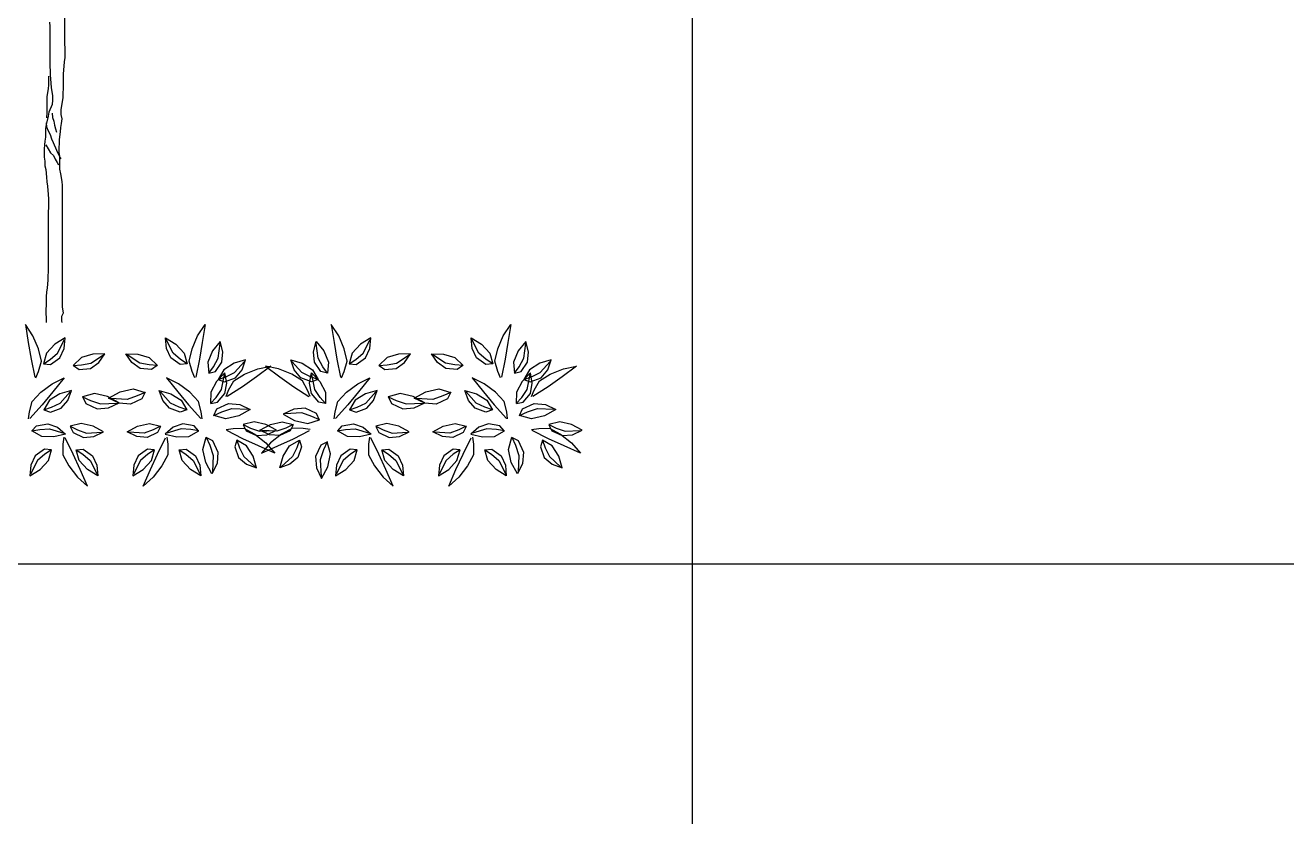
# Model space of a CAD drawing. Header units: millimetres. Extents: x 2198.5 to 2287.8, y 1208.8 to 1298.1.
# Drawn here: x 2240.762 to 2243.373, y 1294.578 to 1296.216 of the extents above; entities that cross this region are included whole.
import ezdxf

# ---------------------------------------------------------------- set-up
doc = ezdxf.new("R2010")
doc.units = ezdxf.units.MM
doc.layers.add('2', color=7, linetype='Continuous')
doc.layers.add('FACHADA', color=7, linetype='Continuous')

# ---------------------------------------------------------------- blocks, each defined once
blk = doc.blocks.new('A$C34855DBA')
at = {"layer": 'FACHADA', "color": 3}
for p, q in [((0.0972, 0.2042), (0.1023, 0.1722)), ((0.1107, 0.184), (0.0972, 0.2042)), ((0.1208, 0.1604), (0.1107, 0.184)), ((0.3969, 0.1604), (0.407, 0.184)), ((0.407, 0.184), (0.4205, 0.2042)), ((0.4205, 0.2042), (0.4154, 0.1722)), ((0.6609, 0.184), (0.6474, 0.2042)), ((0.6474, 0.2042), (0.6525, 0.1722)), ((0.671, 0.1604), (0.6609, 0.184)), ((0.9471, 0.1604), (0.9572, 0.184)), ((0.9572, 0.184), (0.9706, 0.2042)), ((0.9706, 0.2042), (0.9656, 0.1722)), ((0.1023, 0.1722), (0.1073, 0.1419)), ((0.1259, 0.1385), (0.1208, 0.1604)), ((0.1499, 0.1692), (0.1351, 0.153)), ((0.1683, 0.1804), (0.1499, 0.1692)), ((0.1548, 0.153), (0.1672, 0.1772)), ((0.1588, 0.1444), (0.1668, 0.1612)), ((0.1668, 0.1612), (0.1683, 0.1804)), ((0.3494, 0.1804), (0.3678, 0.1692)), ((0.3509, 0.1612), (0.3494, 0.1804)), ((0.3629, 0.153), (0.3505, 0.1772)), ((0.3589, 0.1444), (0.3509, 0.1612)), ((0.3678, 0.1692), (0.3826, 0.153)), ((0.3918, 0.1385), (0.3969, 0.1604)), ((0.4154, 0.1722), (0.4104, 0.1419)), ((0.4474, 0.1739), (0.4339, 0.1571)), ((0.444, 0.1436), (0.4474, 0.1705)), ((0.4525, 0.1554), (0.4474, 0.1739)), ((0.6154, 0.1554), (0.6205, 0.1739)), ((0.6205, 0.1739), (0.6339, 0.1571)), ((0.6238, 0.1436), (0.6205, 0.1705)), ((0.6525, 0.1722), (0.6575, 0.1419)), ((0.676, 0.1385), (0.671, 0.1604)), ((0.7001, 0.1692), (0.6853, 0.153)), ((0.7185, 0.1804), (0.7001, 0.1692)), ((0.705, 0.153), (0.7174, 0.1772)), ((0.709, 0.1444), (0.7169, 0.1612)), ((0.7169, 0.1612), (0.7185, 0.1804)), ((0.9011, 0.1612), (0.8995, 0.1804)), ((0.8995, 0.1804), (0.9179, 0.1692)), ((0.9131, 0.153), (0.9007, 0.1772)), ((0.909, 0.1444), (0.9011, 0.1612)), ((0.9179, 0.1692), (0.9328, 0.153)), ((0.942, 0.1385), (0.9471, 0.1604)), ((0.9656, 0.1722), (0.9605, 0.1419)), ((0.9976, 0.1739), (0.9841, 0.1571)), ((0.9942, 0.1436), (0.9976, 0.1705)), ((1.0026, 0.1554), (0.9976, 0.1739)), ((0.1073, 0.1419), (0.1141, 0.1099)), ((0.1208, 0.12), (0.1259, 0.1385)), ((0.1351, 0.153), (0.1295, 0.1335)), ((0.1295, 0.1335), (0.1417, 0.1417)), ((0.1417, 0.1417), (0.1548, 0.153)), ((0.142, 0.1326), (0.1588, 0.1444)), ((0.1977, 0.1448), (0.1831, 0.1306)), ((0.2186, 0.1513), (0.1977, 0.1448)), ((0.2148, 0.1349), (0.2376, 0.1496)), ((0.2402, 0.1518), (0.2186, 0.1513)), ((0.2292, 0.136), (0.2402, 0.1518)), ((0.2775, 0.1518), (0.2991, 0.1513)), ((0.2885, 0.136), (0.2775, 0.1518)), ((0.3029, 0.1349), (0.2801, 0.1496)), ((0.2991, 0.1513), (0.32, 0.1448)), ((0.32, 0.1448), (0.3346, 0.1306)), ((0.3757, 0.1326), (0.3589, 0.1444)), ((0.376, 0.1417), (0.3629, 0.153)), ((0.3882, 0.1335), (0.376, 0.1417)), ((0.3826, 0.153), (0.3882, 0.1335)), ((0.3969, 0.12), (0.3918, 0.1385)), ((0.4104, 0.1419), (0.4036, 0.1099)), ((0.4339, 0.1571), (0.4255, 0.1369)), ((0.4255, 0.1369), (0.4269, 0.1166)), ((0.4356, 0.1284), (0.444, 0.1436)), ((0.439, 0.12), (0.4508, 0.1369)), ((0.4508, 0.1369), (0.4525, 0.1554)), ((0.4934, 0.1407), (0.4727, 0.1347)), ((0.4733, 0.1178), (0.4915, 0.138)), ((0.4869, 0.1227), (0.4934, 0.1407)), ((0.5809, 0.1227), (0.5745, 0.1407)), ((0.5745, 0.1407), (0.5951, 0.1347)), ((0.5946, 0.1178), (0.5764, 0.138)), ((0.6171, 0.1369), (0.6154, 0.1554)), ((0.6289, 0.12), (0.6171, 0.1369)), ((0.6323, 0.1284), (0.6238, 0.1436)), ((0.6339, 0.1571), (0.6424, 0.1369)), ((0.6424, 0.1369), (0.6409, 0.1166)), ((0.6575, 0.1419), (0.6642, 0.1099)), ((0.671, 0.12), (0.676, 0.1385)), ((0.6853, 0.153), (0.6797, 0.1335)), ((0.6797, 0.1335), (0.6919, 0.1417)), ((0.6919, 0.1417), (0.705, 0.153)), ((0.6922, 0.1326), (0.709, 0.1444)), ((0.7479, 0.1448), (0.7333, 0.1306)), ((0.7688, 0.1513), (0.7479, 0.1448)), ((0.765, 0.1349), (0.7878, 0.1496)), ((0.7903, 0.1518), (0.7688, 0.1513)), ((0.7794, 0.136), (0.7903, 0.1518)), ((0.8386, 0.136), (0.8277, 0.1518)), ((0.8277, 0.1518), (0.8493, 0.1513)), ((0.8531, 0.1349), (0.8303, 0.1496)), ((0.8493, 0.1513), (0.8701, 0.1448)), ((0.8701, 0.1448), (0.8848, 0.1306)), ((0.9259, 0.1326), (0.909, 0.1444)), ((0.9262, 0.1417), (0.9131, 0.153)), ((0.9384, 0.1335), (0.9262, 0.1417)), ((0.9328, 0.153), (0.9384, 0.1335)), ((0.9471, 0.12), (0.942, 0.1385)), ((0.9605, 0.1419), (0.9538, 0.1099)), ((0.9841, 0.1571), (0.9757, 0.1369)), ((0.9757, 0.1369), (0.9771, 0.1166)), ((0.9858, 0.1284), (0.9942, 0.1436)), ((0.9892, 0.12), (1.0009, 0.1369)), ((1.0009, 0.1369), (1.0026, 0.1554)), ((1.0436, 0.1407), (1.0229, 0.1347)), ((1.0235, 0.1178), (1.0417, 0.138)), ((1.0371, 0.1227), (1.0436, 0.1407)), ((0.1157, 0.1082), (0.1208, 0.12)), ((0.1298, 0.1335), (0.142, 0.1326)), ((0.1831, 0.1306), (0.1978, 0.1316)), ((0.1833, 0.1305), (0.1935, 0.1236)), ((0.1935, 0.1236), (0.214, 0.1254)), ((0.1978, 0.1316), (0.2148, 0.1349)), ((0.214, 0.1254), (0.2292, 0.136)), ((0.3037, 0.1254), (0.2885, 0.136)), ((0.3199, 0.1316), (0.3029, 0.1349)), ((0.3242, 0.1236), (0.3037, 0.1254)), ((0.3346, 0.1306), (0.3199, 0.1316)), ((0.3344, 0.1305), (0.3242, 0.1236)), ((0.3879, 0.1335), (0.3757, 0.1326)), ((0.4019, 0.1082), (0.3969, 0.12)), ((0.4269, 0.1166), (0.4356, 0.1284)), ((0.4272, 0.1166), (0.439, 0.12)), ((0.4558, 0.1175), (0.441, 0.1019)), ((0.4542, 0.1229), (0.4438, 0.1055)), ((0.4499, 0.0876), (0.4556, 0.1142)), ((0.4727, 0.1347), (0.4542, 0.1229)), ((0.4593, 0.0986), (0.4558, 0.1175)), ((0.4577, 0.1103), (0.4733, 0.1178)), ((0.4724, 0.1031), (0.4914, 0.115)), ((0.4749, 0.1085), (0.4869, 0.1227)), ((0.4914, 0.115), (0.5152, 0.1246)), ((0.539, 0.1293), (0.5128, 0.1103)), ((0.5152, 0.1246), (0.539, 0.1293)), ((0.5527, 0.1246), (0.5289, 0.1293)), ((0.5289, 0.1293), (0.555, 0.1103)), ((0.5765, 0.115), (0.5527, 0.1246)), ((0.5955, 0.1031), (0.5765, 0.115)), ((0.5929, 0.1085), (0.5809, 0.1227)), ((0.6102, 0.1103), (0.5946, 0.1178)), ((0.5951, 0.1347), (0.6136, 0.1229)), ((0.6086, 0.0986), (0.612, 0.1175)), ((0.612, 0.1175), (0.6269, 0.1019)), ((0.618, 0.0876), (0.6123, 0.1142)), ((0.6136, 0.1229), (0.6241, 0.1055)), ((0.6407, 0.1166), (0.6289, 0.12)), ((0.6409, 0.1166), (0.6323, 0.1284)), ((0.6659, 0.1082), (0.671, 0.12)), ((0.68, 0.1335), (0.6922, 0.1326)), ((0.7333, 0.1306), (0.748, 0.1316)), ((0.7335, 0.1305), (0.7437, 0.1236)), ((0.7437, 0.1236), (0.7641, 0.1254)), ((0.748, 0.1316), (0.765, 0.1349)), ((0.7641, 0.1254), (0.7794, 0.136)), ((0.8539, 0.1254), (0.8386, 0.136)), ((0.8701, 0.1316), (0.8531, 0.1349)), ((0.8744, 0.1236), (0.8539, 0.1254)), ((0.8848, 0.1306), (0.8701, 0.1316)), ((0.8845, 0.1305), (0.8744, 0.1236)), ((0.9381, 0.1335), (0.9259, 0.1326)), ((0.9521, 0.1082), (0.9471, 0.12)), ((0.9771, 0.1166), (0.9858, 0.1284)), ((0.9774, 0.1166), (0.9892, 0.12)), ((1.006, 0.1175), (0.9911, 0.1019)), ((1.0044, 0.1229), (0.9939, 0.1055)), ((1, 0.0876), (1.0057, 0.1142)), ((1.0229, 0.1347), (1.0044, 0.1229)), ((1.0094, 0.0986), (1.006, 0.1175)), ((1.0079, 0.1103), (1.0235, 0.1178)), ((1.0225, 0.1031), (1.0416, 0.115)), ((1.0251, 0.1085), (1.0371, 0.1227)), ((1.0416, 0.115), (1.0654, 0.1246)), ((1.0892, 0.1293), (1.063, 0.1103)), ((1.0654, 0.1246), (1.0892, 0.1293)), ((0.1246, 0.0825), (0.1451, 0.0978)), ((0.1451, 0.0978), (0.1669, 0.1086)), ((0.1669, 0.1086), (0.1465, 0.0834)), ((0.3508, 0.1086), (0.3712, 0.0834)), ((0.3726, 0.0978), (0.3508, 0.1086)), ((0.3931, 0.0825), (0.3726, 0.0978)), ((0.441, 0.1019), (0.4308, 0.0825)), ((0.4438, 0.1055), (0.4577, 0.1103)), ((0.444, 0.1054), (0.4556, 0.1014)), ((0.4556, 0.1014), (0.4749, 0.1085)), ((0.456, 0.0803), (0.4593, 0.0986)), ((0.4878, 0.0924), (0.4604, 0.0746)), ((0.4628, 0.0865), (0.4724, 0.1031)), ((0.5128, 0.1103), (0.4878, 0.0924)), ((0.555, 0.1103), (0.58, 0.0924)), ((0.58, 0.0924), (0.6074, 0.0746)), ((0.6122, 0.1014), (0.5929, 0.1085)), ((0.605, 0.0865), (0.5955, 0.1031)), ((0.6119, 0.0803), (0.6086, 0.0986)), ((0.6241, 0.1055), (0.6102, 0.1103)), ((0.6238, 0.1054), (0.6122, 0.1014)), ((0.6269, 0.1019), (0.6371, 0.0825)), ((0.6747, 0.0825), (0.6953, 0.0978)), ((0.6953, 0.0978), (0.717, 0.1086)), ((0.717, 0.1086), (0.6967, 0.0834)), ((0.9228, 0.0978), (0.901, 0.1086)), ((0.901, 0.1086), (0.9214, 0.0834)), ((0.9433, 0.0825), (0.9228, 0.0978)), ((0.9911, 0.1019), (0.981, 0.0825)), ((0.9939, 0.1055), (1.0079, 0.1103)), ((0.9942, 0.1054), (1.0058, 0.1014)), ((1.0058, 0.1014), (1.0251, 0.1085)), ((1.0061, 0.0803), (1.0094, 0.0986)), ((1.038, 0.0924), (1.0106, 0.0746)), ((1.013, 0.0865), (1.0225, 0.1031)), ((1.063, 0.1103), (1.038, 0.0924)), ((0.1092, 0.0661), (0.1246, 0.0825)), ((0.1465, 0.0834), (0.127, 0.0597)), ((0.1405, 0.0681), (0.1301, 0.0507)), ((0.159, 0.0799), (0.1405, 0.0681)), ((0.1797, 0.0859), (0.159, 0.0799)), ((0.1596, 0.063), (0.1778, 0.0832)), ((0.1732, 0.0679), (0.1797, 0.0859)), ((0.2215, 0.0802), (0.1999, 0.0741)), ((0.1999, 0.0746), (0.2058, 0.0624)), ((0.1999, 0.0741), (0.2143, 0.0677)), ((0.245, 0.075), (0.2215, 0.0802)), ((0.2658, 0.0636), (0.245, 0.075)), ((0.2466, 0.0718), (0.2674, 0.0832)), ((0.2657, 0.0628), (0.2466, 0.0718)), ((0.2801, 0.0697), (0.2502, 0.0712)), ((0.2674, 0.0832), (0.2909, 0.0885)), ((0.2981, 0.0759), (0.2801, 0.0697)), ((0.3066, 0.0707), (0.2861, 0.0611)), ((0.2909, 0.0885), (0.3125, 0.0823)), ((0.3125, 0.0823), (0.2981, 0.0759)), ((0.3125, 0.0828), (0.3066, 0.0707)), ((0.338, 0.0859), (0.3587, 0.0799)), ((0.3445, 0.0679), (0.338, 0.0859)), ((0.3581, 0.063), (0.3399, 0.0832)), ((0.3587, 0.0799), (0.3772, 0.0681)), ((0.3712, 0.0834), (0.3907, 0.0597)), ((0.3772, 0.0681), (0.3876, 0.0507)), ((0.4085, 0.0661), (0.3931, 0.0825)), ((0.4308, 0.0825), (0.4304, 0.0622)), ((0.4304, 0.0622), (0.4401, 0.0733)), ((0.4401, 0.0733), (0.4499, 0.0876)), ((0.4428, 0.0646), (0.456, 0.0803)), ((0.4581, 0.0746), (0.4628, 0.0865)), ((0.6098, 0.0746), (0.605, 0.0865)), ((0.6251, 0.0646), (0.6119, 0.0803)), ((0.6277, 0.0733), (0.618, 0.0876)), ((0.6374, 0.0622), (0.6277, 0.0733)), ((0.6371, 0.0825), (0.6374, 0.0622)), ((0.6594, 0.0661), (0.6747, 0.0825)), ((0.6967, 0.0834), (0.6771, 0.0597)), ((0.6907, 0.0681), (0.6802, 0.0507)), ((0.7092, 0.0799), (0.6907, 0.0681)), ((0.7299, 0.0859), (0.7092, 0.0799)), ((0.7097, 0.063), (0.728, 0.0832)), ((0.7234, 0.0679), (0.7299, 0.0859)), ((0.7717, 0.0802), (0.7501, 0.0741)), ((0.7501, 0.0746), (0.756, 0.0624)), ((0.7501, 0.0741), (0.7645, 0.0677)), ((0.7952, 0.075), (0.7717, 0.0802)), ((0.816, 0.0636), (0.7952, 0.075)), ((0.7968, 0.0718), (0.8176, 0.0832)), ((0.8159, 0.0628), (0.7968, 0.0718)), ((0.8302, 0.0697), (0.8004, 0.0712)), ((0.8176, 0.0832), (0.8411, 0.0885)), ((0.8483, 0.0759), (0.8302, 0.0697)), ((0.8567, 0.0707), (0.8362, 0.0611)), ((0.8411, 0.0885), (0.8626, 0.0823)), ((0.8626, 0.0823), (0.8483, 0.0759)), ((0.8626, 0.0828), (0.8567, 0.0707)), ((0.8946, 0.0679), (0.8882, 0.0859)), ((0.8882, 0.0859), (0.9088, 0.0799)), ((0.9083, 0.063), (0.8901, 0.0832)), ((0.9088, 0.0799), (0.9273, 0.0681)), ((0.9214, 0.0834), (0.9409, 0.0597)), ((0.9273, 0.0681), (0.9378, 0.0507)), ((0.9586, 0.0661), (0.9433, 0.0825)), ((0.981, 0.0825), (0.9806, 0.0622)), ((0.9806, 0.0622), (0.9903, 0.0733)), ((0.9903, 0.0733), (1, 0.0876)), ((0.9929, 0.0646), (1.0061, 0.0803)), ((1.0082, 0.0746), (1.013, 0.0865)), ((0.1028, 0.0348), (0.1044, 0.0475)), ((0.1044, 0.0475), (0.1092, 0.0661)), ((0.127, 0.0597), (0.1051, 0.0354)), ((0.1301, 0.0507), (0.144, 0.0555)), ((0.1303, 0.0506), (0.1419, 0.0466)), ((0.1419, 0.0466), (0.1612, 0.0537)), ((0.144, 0.0555), (0.1596, 0.063)), ((0.1612, 0.0537), (0.1732, 0.0679)), ((0.2058, 0.0624), (0.2263, 0.0529)), ((0.2143, 0.0677), (0.2323, 0.0615)), ((0.2263, 0.0529), (0.2467, 0.0546)), ((0.2323, 0.0615), (0.2621, 0.063)), ((0.2467, 0.0546), (0.2658, 0.0636)), ((0.2861, 0.0611), (0.2657, 0.0628)), ((0.3565, 0.0537), (0.3445, 0.0679)), ((0.3758, 0.0466), (0.3565, 0.0537)), ((0.3737, 0.0555), (0.3581, 0.063)), ((0.3876, 0.0507), (0.3737, 0.0555)), ((0.3874, 0.0506), (0.3758, 0.0466)), ((0.3907, 0.0597), (0.4126, 0.0354)), ((0.4133, 0.0475), (0.4085, 0.0661)), ((0.4149, 0.0348), (0.4133, 0.0475)), ((0.4307, 0.0623), (0.4428, 0.0646)), ((0.4359, 0.0404), (0.4418, 0.0525)), ((0.4359, 0.0408), (0.4503, 0.0472)), ((0.4418, 0.0525), (0.4623, 0.062)), ((0.4503, 0.0472), (0.4683, 0.0534)), ((0.4623, 0.062), (0.4827, 0.0603)), ((0.4683, 0.0534), (0.4981, 0.0519)), ((0.5018, 0.0513), (0.481, 0.0399)), ((0.4827, 0.0603), (0.5018, 0.0513)), ((0.5799, 0.0521), (0.5608, 0.0431)), ((0.6003, 0.0538), (0.5799, 0.0521)), ((0.6207, 0.0443), (0.6003, 0.0538)), ((0.6371, 0.0623), (0.6251, 0.0646)), ((0.653, 0.0348), (0.6545, 0.0475)), ((0.6545, 0.0475), (0.6594, 0.0661)), ((0.6771, 0.0597), (0.6553, 0.0354)), ((0.6802, 0.0507), (0.6942, 0.0555)), ((0.6805, 0.0506), (0.6921, 0.0466)), ((0.6921, 0.0466), (0.7114, 0.0537)), ((0.6942, 0.0555), (0.7097, 0.063)), ((0.7114, 0.0537), (0.7234, 0.0679)), ((0.756, 0.0624), (0.7765, 0.0529)), ((0.7645, 0.0677), (0.7825, 0.0615)), ((0.7765, 0.0529), (0.7969, 0.0546)), ((0.7825, 0.0615), (0.8123, 0.063)), ((0.7969, 0.0546), (0.816, 0.0636)), ((0.8362, 0.0611), (0.8159, 0.0628)), ((0.9066, 0.0537), (0.8946, 0.0679)), ((0.926, 0.0466), (0.9066, 0.0537)), ((0.9239, 0.0555), (0.9083, 0.063)), ((0.9378, 0.0507), (0.9239, 0.0555)), ((0.9375, 0.0506), (0.926, 0.0466)), ((0.9409, 0.0597), (0.9627, 0.0354)), ((0.9635, 0.0475), (0.9586, 0.0661)), ((0.965, 0.0348), (0.9635, 0.0475)), ((0.9809, 0.0623), (0.9929, 0.0646)), ((0.9861, 0.0404), (0.992, 0.0525)), ((0.9861, 0.0408), (1.0005, 0.0472)), ((0.992, 0.0525), (1.0125, 0.062)), ((1.0005, 0.0472), (1.0185, 0.0534)), ((1.0125, 0.062), (1.0329, 0.0603)), ((1.0185, 0.0534), (1.0483, 0.0519)), ((1.052, 0.0513), (1.0311, 0.0399)), ((1.0329, 0.0603), (1.052, 0.0513)), ((0.1169, 0.0223), (0.1372, 0.0258)), ((0.1372, 0.0258), (0.1547, 0.0195)), ((0.1973, 0.0262), (0.1776, 0.0213)), ((0.2187, 0.0214), (0.1973, 0.0262)), ((0.299, 0.0214), (0.3204, 0.0262)), ((0.3204, 0.0262), (0.3401, 0.0213)), ((0.3805, 0.0258), (0.363, 0.0195)), ((0.4008, 0.0223), (0.3805, 0.0258)), ((0.4575, 0.0347), (0.4359, 0.0408)), ((0.481, 0.0399), (0.4575, 0.0347)), ((0.5085, 0.0292), (0.4888, 0.0243)), ((0.4888, 0.0243), (0.502, 0.0178)), ((0.4889, 0.0241), (0.4943, 0.013)), ((0.5299, 0.0244), (0.5085, 0.0292)), ((0.5191, 0.0141), (0.538, 0.0244)), ((0.5488, 0.0141), (0.5299, 0.0244)), ((0.538, 0.0244), (0.5593, 0.0292)), ((0.5593, 0.0292), (0.5791, 0.0243)), ((0.5608, 0.0431), (0.5816, 0.0317)), ((0.5943, 0.0452), (0.5644, 0.0437)), ((0.5791, 0.0243), (0.5659, 0.0178)), ((0.5789, 0.0241), (0.5736, 0.013)), ((0.5816, 0.0317), (0.6051, 0.0265)), ((0.6123, 0.039), (0.5943, 0.0452)), ((0.6051, 0.0265), (0.6266, 0.0326)), ((0.6266, 0.0326), (0.6123, 0.039)), ((0.6266, 0.0321), (0.6207, 0.0443)), ((0.6671, 0.0223), (0.6873, 0.0258)), ((0.6873, 0.0258), (0.7048, 0.0195)), ((0.7475, 0.0262), (0.7278, 0.0213)), ((0.7689, 0.0214), (0.7475, 0.0262)), ((0.8492, 0.0214), (0.8705, 0.0262)), ((0.8705, 0.0262), (0.8903, 0.0213)), ((0.9307, 0.0258), (0.9132, 0.0195)), ((0.951, 0.0223), (0.9307, 0.0258)), ((1.0077, 0.0347), (0.9861, 0.0408)), ((1.0311, 0.0399), (1.0077, 0.0347)), ((1.0587, 0.0292), (1.039, 0.0243)), ((1.039, 0.0243), (1.0522, 0.0178)), ((1.0391, 0.0241), (1.0445, 0.013)), ((1.0801, 0.0244), (1.0587, 0.0292)), ((1.099, 0.0141), (1.0801, 0.0244)), ((0.1087, 0.0128), (0.1231, 0.0157)), ((0.1265, 0.003), (0.1087, 0.0128)), ((0.1089, 0.013), (0.1169, 0.0223)), ((0.1231, 0.0157), (0.1404, 0.0169)), ((0.1484, 0.002), (0.1265, 0.003)), ((0.1404, 0.0169), (0.1663, 0.0086)), ((0.1693, 0.0071), (0.1484, 0.002)), ((0.1547, 0.0195), (0.1693, 0.0071)), ((0.1663, 0.0016), (0.1644, -0.0111)), ((0.1831, -0.0287), (0.1683, 0.0004)), ((0.1776, 0.0213), (0.1908, 0.0148)), ((0.1777, 0.021), (0.1831, 0.01)), ((0.1831, 0.01), (0.2017, 0.0013)), ((0.1908, 0.0148), (0.2072, 0.0091)), ((0.2017, 0.0013), (0.2202, 0.0029)), ((0.2072, 0.0091), (0.2343, 0.0105)), ((0.2376, 0.0111), (0.2187, 0.0214)), ((0.2202, 0.0029), (0.2376, 0.0111)), ((0.2801, 0.0111), (0.299, 0.0214)), ((0.2975, 0.0029), (0.2801, 0.0111)), ((0.3105, 0.0091), (0.2834, 0.0105)), ((0.316, 0.0013), (0.2975, 0.0029)), ((0.3269, 0.0148), (0.3105, 0.0091)), ((0.3346, 0.01), (0.316, 0.0013)), ((0.3401, 0.0213), (0.3269, 0.0148)), ((0.34, 0.021), (0.3346, 0.01)), ((0.3346, -0.0287), (0.3494, 0.0004)), ((0.363, 0.0195), (0.3484, 0.0071)), ((0.3484, 0.0071), (0.3693, 0.002)), ((0.3773, 0.0169), (0.3514, 0.0086)), ((0.3514, 0.0016), (0.3533, -0.0111)), ((0.3693, 0.002), (0.3912, 0.003)), ((0.3946, 0.0157), (0.3773, 0.0169)), ((0.3912, 0.003), (0.409, 0.0128)), ((0.409, 0.0128), (0.3946, 0.0157)), ((0.4088, 0.013), (0.4008, 0.0223)), ((0.4162, -0.0202), (0.4224, 0.0014)), ((0.4219, 0.0014), (0.434, -0.0045)), ((0.4224, 0.0014), (0.4288, -0.013)), ((0.4581, 0.0156), (0.4708, 0.0175)), ((0.4884, -0.0012), (0.4593, 0.0136)), ((0.4708, 0.0175), (0.49, 0.0176)), ((0.49, 0.0176), (0.5098, 0.007)), ((0.4943, 0.013), (0.5129, 0.0044)), ((0.502, 0.0178), (0.5184, 0.0122)), ((0.5098, 0.007), (0.5299, -0.0088)), ((0.5129, 0.0044), (0.5314, 0.0059)), ((0.5184, 0.0122), (0.5455, 0.0135)), ((0.5364, 0.0059), (0.5191, 0.0141)), ((0.5495, 0.0122), (0.5224, 0.0135)), ((0.5314, 0.0059), (0.5488, 0.0141)), ((0.555, 0.0044), (0.5364, 0.0059)), ((0.5581, 0.007), (0.5379, -0.0088)), ((0.5659, 0.0178), (0.5495, 0.0122)), ((0.5736, 0.013), (0.555, 0.0044)), ((0.5779, 0.0176), (0.5581, 0.007)), ((0.5971, 0.0175), (0.5779, 0.0176)), ((0.5795, -0.0012), (0.6086, 0.0136)), ((0.6098, 0.0156), (0.5971, 0.0175)), ((0.6589, 0.0128), (0.6733, 0.0157)), ((0.6767, 0.003), (0.6589, 0.0128)), ((0.6591, 0.013), (0.6671, 0.0223)), ((0.6733, 0.0157), (0.6906, 0.0169)), ((0.6985, 0.002), (0.6767, 0.003)), ((0.6906, 0.0169), (0.7164, 0.0086)), ((0.7195, 0.0071), (0.6985, 0.002)), ((0.7048, 0.0195), (0.7195, 0.0071)), ((0.7164, 0.0016), (0.7146, -0.0111)), ((0.7333, -0.0287), (0.7185, 0.0004)), ((0.7278, 0.0213), (0.741, 0.0148)), ((0.7279, 0.021), (0.7333, 0.01)), ((0.7333, 0.01), (0.7519, 0.0013)), ((0.741, 0.0148), (0.7574, 0.0091)), ((0.7519, 0.0013), (0.7704, 0.0029)), ((0.7574, 0.0091), (0.7845, 0.0105)), ((0.7878, 0.0111), (0.7689, 0.0214)), ((0.7704, 0.0029), (0.7878, 0.0111)), ((0.8303, 0.0111), (0.8492, 0.0214)), ((0.8476, 0.0029), (0.8303, 0.0111)), ((0.8607, 0.0091), (0.8336, 0.0105)), ((0.8662, 0.0013), (0.8476, 0.0029)), ((0.8771, 0.0148), (0.8607, 0.0091)), ((0.8848, 0.01), (0.8662, 0.0013)), ((0.8903, 0.0213), (0.8771, 0.0148)), ((0.8901, 0.021), (0.8848, 0.01)), ((0.8848, -0.0287), (0.8996, 0.0004)), ((0.9132, 0.0195), (0.8986, 0.0071)), ((0.8986, 0.0071), (0.9195, 0.002)), ((0.9275, 0.0169), (0.9016, 0.0086)), ((0.9016, 0.0016), (0.9034, -0.0111)), ((0.9195, 0.002), (0.9414, 0.003)), ((0.9447, 0.0157), (0.9275, 0.0169)), ((0.9414, 0.003), (0.9592, 0.0128)), ((0.9592, 0.0128), (0.9447, 0.0157)), ((0.959, 0.013), (0.951, 0.0223)), ((0.9664, -0.0202), (0.9725, 0.0014)), ((0.9721, 0.0014), (0.9842, -0.0045)), ((0.9725, 0.0014), (0.9789, -0.013)), ((1.0082, 0.0156), (1.0209, 0.0175)), ((1.0386, -0.0012), (1.0094, 0.0136)), ((1.0209, 0.0175), (1.0401, 0.0176)), ((1.0401, 0.0176), (1.06, 0.007)), ((1.0445, 0.013), (1.0631, 0.0044)), ((1.0522, 0.0178), (1.0686, 0.0122)), ((1.06, 0.007), (1.0801, -0.0088)), ((1.0631, 0.0044), (1.0816, 0.0059)), ((1.0686, 0.0122), (1.0957, 0.0135)), ((1.0816, 0.0059), (1.099, 0.0141)), ((0.1316, -0.02), (0.1148, -0.0318)), ((0.1438, -0.0208), (0.1316, -0.02)), ((0.1441, -0.0209), (0.1319, -0.029)), ((0.1385, -0.0404), (0.1441, -0.0209)), ((0.1644, -0.0111), (0.1643, -0.0303)), ((0.194, -0.0404), (0.1884, -0.0209)), ((0.1884, -0.0209), (0.2006, -0.029)), ((0.1887, -0.0208), (0.2009, -0.02)), ((0.2009, -0.02), (0.2178, -0.0318)), ((0.3168, -0.02), (0.2999, -0.0318)), ((0.329, -0.0208), (0.3168, -0.02)), ((0.3293, -0.0209), (0.3171, -0.029)), ((0.3237, -0.0404), (0.3293, -0.0209)), ((0.3533, -0.0111), (0.3534, -0.0303)), ((0.3792, -0.0404), (0.3736, -0.0209)), ((0.3736, -0.0209), (0.3858, -0.029)), ((0.3739, -0.0208), (0.3861, -0.02)), ((0.3861, -0.02), (0.4029, -0.0318)), ((0.4215, -0.0436), (0.4162, -0.0202)), ((0.4288, -0.013), (0.435, -0.031)), ((0.434, -0.0045), (0.4436, -0.025)), ((0.4777, -0.004), (0.4737, -0.0156)), ((0.4737, -0.0156), (0.4807, -0.0349)), ((0.4778, -0.0037), (0.4825, -0.0177)), ((0.4952, -0.0142), (0.4778, -0.0037)), ((0.4825, -0.0177), (0.4901, -0.0332)), ((0.5164, -0.0139), (0.4884, -0.0012)), ((0.5069, -0.0327), (0.4952, -0.0142)), ((0.546, -0.0271), (0.5164, -0.0139)), ((0.5379, -0.0088), (0.5219, -0.0271)), ((0.5219, -0.0271), (0.5515, -0.0139)), ((0.5299, -0.0088), (0.546, -0.0271)), ((0.5515, -0.0139), (0.5795, -0.0012)), ((0.5609, -0.0327), (0.5726, -0.0142)), ((0.5726, -0.0142), (0.5901, -0.0037)), ((0.5853, -0.0177), (0.5778, -0.0332)), ((0.5901, -0.0037), (0.5853, -0.0177)), ((0.5942, -0.0156), (0.5871, -0.0349)), ((0.5902, -0.004), (0.5942, -0.0156)), ((0.6285, -0.0127), (0.619, -0.0332)), ((0.6338, -0.0212), (0.6276, -0.0392)), ((0.6407, -0.0068), (0.6285, -0.0127)), ((0.6402, -0.0068), (0.6338, -0.0212)), ((0.6464, -0.0284), (0.6402, -0.0068)), ((0.6818, -0.02), (0.6649, -0.0318)), ((0.694, -0.0208), (0.6818, -0.02)), ((0.6943, -0.0209), (0.682, -0.029)), ((0.6887, -0.0404), (0.6943, -0.0209)), ((0.7146, -0.0111), (0.7145, -0.0303)), ((0.7386, -0.0209), (0.7508, -0.029)), ((0.7442, -0.0404), (0.7386, -0.0209)), ((0.7389, -0.0208), (0.7511, -0.02)), ((0.7511, -0.02), (0.7679, -0.0318)), ((0.8669, -0.02), (0.8501, -0.0318)), ((0.8792, -0.0208), (0.8669, -0.02)), ((0.8795, -0.0209), (0.8672, -0.029)), ((0.8738, -0.0404), (0.8795, -0.0209)), ((0.9034, -0.0111), (0.9035, -0.0303)), ((0.9238, -0.0209), (0.936, -0.029)), ((0.9294, -0.0404), (0.9238, -0.0209)), ((0.9241, -0.0208), (0.9363, -0.02)), ((0.9363, -0.02), (0.9531, -0.0318)), ((0.9716, -0.0436), (0.9664, -0.0202)), ((0.9789, -0.013), (0.9852, -0.031)), ((0.9842, -0.0045), (0.9937, -0.025)), ((1.0279, -0.004), (1.0239, -0.0156)), ((1.0239, -0.0156), (1.0309, -0.0349)), ((1.0454, -0.0142), (1.028, -0.0037)), ((1.028, -0.0037), (1.0327, -0.0177)), ((1.0327, -0.0177), (1.0403, -0.0332)), ((1.0665, -0.0139), (1.0386, -0.0012)), ((1.0571, -0.0327), (1.0454, -0.0142)), ((1.0961, -0.0271), (1.0665, -0.0139)), ((1.0801, -0.0088), (1.0961, -0.0271)), ((0.1188, -0.0404), (0.1064, -0.0646)), ((0.1148, -0.0318), (0.1068, -0.0486)), ((0.1319, -0.029), (0.1188, -0.0404)), ((0.1237, -0.0565), (0.1385, -0.0404)), ((0.1643, -0.0303), (0.1749, -0.0501)), ((0.1958, -0.0567), (0.1831, -0.0287)), ((0.2089, -0.0565), (0.194, -0.0404)), ((0.2006, -0.029), (0.2137, -0.0404)), ((0.2137, -0.0404), (0.2261, -0.0646)), ((0.2178, -0.0318), (0.2257, -0.0486)), ((0.304, -0.0404), (0.2916, -0.0646)), ((0.2999, -0.0318), (0.292, -0.0486)), ((0.3171, -0.029), (0.304, -0.0404)), ((0.3089, -0.0565), (0.3237, -0.0404)), ((0.3219, -0.0567), (0.3346, -0.0287)), ((0.3534, -0.0303), (0.3428, -0.0501)), ((0.394, -0.0565), (0.3792, -0.0404)), ((0.3858, -0.029), (0.3989, -0.0404)), ((0.3989, -0.0404), (0.4113, -0.0646)), ((0.4029, -0.0318), (0.4109, -0.0486)), ((0.4328, -0.0645), (0.4215, -0.0436)), ((0.4419, -0.0454), (0.4328, -0.0645)), ((0.435, -0.031), (0.4335, -0.0608)), ((0.4436, -0.025), (0.4419, -0.0454)), ((0.4807, -0.0349), (0.4949, -0.0469)), ((0.4901, -0.0332), (0.5103, -0.0515)), ((0.513, -0.0534), (0.5069, -0.0327)), ((0.5549, -0.0534), (0.5609, -0.0327)), ((0.5778, -0.0332), (0.5576, -0.0515)), ((0.5871, -0.0349), (0.5729, -0.0469)), ((0.619, -0.0332), (0.6207, -0.0536)), ((0.6276, -0.0392), (0.6291, -0.069)), ((0.6411, -0.0519), (0.6464, -0.0284)), ((0.6689, -0.0404), (0.6566, -0.0646)), ((0.6649, -0.0318), (0.657, -0.0486)), ((0.682, -0.029), (0.6689, -0.0404)), ((0.6738, -0.0565), (0.6887, -0.0404)), ((0.7145, -0.0303), (0.7251, -0.0501)), ((0.746, -0.0567), (0.7333, -0.0287)), ((0.759, -0.0565), (0.7442, -0.0404)), ((0.7508, -0.029), (0.7639, -0.0404)), ((0.7639, -0.0404), (0.7763, -0.0646)), ((0.7679, -0.0318), (0.7759, -0.0486)), ((0.8541, -0.0404), (0.8418, -0.0646)), ((0.8501, -0.0318), (0.8422, -0.0486)), ((0.8672, -0.029), (0.8541, -0.0404)), ((0.859, -0.0565), (0.8738, -0.0404)), ((0.872, -0.0567), (0.8848, -0.0287)), ((0.9035, -0.0303), (0.893, -0.0501)), ((0.9442, -0.0565), (0.9294, -0.0404)), ((0.936, -0.029), (0.9491, -0.0404)), ((0.9491, -0.0404), (0.9615, -0.0646)), ((0.9531, -0.0318), (0.961, -0.0486)), ((0.983, -0.0645), (0.9716, -0.0436)), ((0.992, -0.0454), (0.983, -0.0645)), ((0.9852, -0.031), (0.9837, -0.0608)), ((0.9937, -0.025), (0.992, -0.0454)), ((1.0309, -0.0349), (1.0451, -0.0469)), ((1.0403, -0.0332), (1.0604, -0.0515)), ((1.0632, -0.0534), (1.0571, -0.0327)), ((0.1068, -0.0486), (0.1052, -0.0677)), ((0.1052, -0.0677), (0.1237, -0.0565)), ((0.1749, -0.0501), (0.1907, -0.0703)), ((0.209, -0.0863), (0.1958, -0.0567)), ((0.2273, -0.0677), (0.2089, -0.0565)), ((0.2257, -0.0486), (0.2273, -0.0677)), ((0.292, -0.0486), (0.2904, -0.0677)), ((0.2904, -0.0677), (0.3089, -0.0565)), ((0.3087, -0.0863), (0.3219, -0.0567)), ((0.3428, -0.0501), (0.327, -0.0703)), ((0.4125, -0.0677), (0.394, -0.0565)), ((0.4109, -0.0486), (0.4125, -0.0677)), ((0.4949, -0.0469), (0.513, -0.0534)), ((0.5729, -0.0469), (0.5549, -0.0534)), ((0.6207, -0.0536), (0.6297, -0.0727)), ((0.6297, -0.0727), (0.6411, -0.0519)), ((0.657, -0.0486), (0.6554, -0.0677)), ((0.6554, -0.0677), (0.6738, -0.0565)), ((0.7251, -0.0501), (0.7409, -0.0703)), ((0.7592, -0.0863), (0.746, -0.0567)), ((0.7774, -0.0677), (0.759, -0.0565)), ((0.7759, -0.0486), (0.7774, -0.0677)), ((0.8422, -0.0486), (0.8406, -0.0677)), ((0.8406, -0.0677), (0.859, -0.0565)), ((0.8589, -0.0863), (0.872, -0.0567)), ((0.893, -0.0501), (0.8771, -0.0703)), ((0.9626, -0.0677), (0.9442, -0.0565)), ((0.961, -0.0486), (0.9626, -0.0677)), ((1.0451, -0.0469), (1.0632, -0.0534)), ((0.1907, -0.0703), (0.209, -0.0863)), ((0.327, -0.0703), (0.3087, -0.0863)), ((0.7409, -0.0703), (0.7592, -0.0863)), ((0.8771, -0.0703), (0.8589, -0.0863))]:
    blk.add_line(p, q, dxfattribs=at)
blk = doc.blocks.new('A$C4B3014FE')
at = {"layer": 'FACHADA'}
for points in [[(-0.0326, -1.0853), (-0.0331, -1.0825), (-0.0331, -1.0749), (-0.0302, -1.0692), (-0.032, -1.0599), (-0.0321, -0.8587), (-0.0327, -0.8517), (-0.035, -0.839), (-0.0367, -0.8315), (-0.0367, -0.81), (-0.0379, -0.8031), (-0.0379, -0.7956), (-0.0373, -0.7892), (-0.0368, -0.7822), (-0.0356, -0.7695), (-0.0351, -0.7625), (-0.0339, -0.7556), (-0.0327, -0.7481), (-0.0345, -0.7411), (-0.0345, -0.733), (-0.0333, -0.7261), (-0.0322, -0.7197), (-0.031, -0.7127), (-0.0311, -0.7052), (-0.0305, -0.6983), (-0.0305, -0.6739), (-0.0299, -0.6676), (-0.0288, -0.6537), (-0.0276, -0.6467), (-0.0276, -0.6316), (-0.0282, -0.6235), (-0.0283, -0.5726)], [(-0.0537, -0.5882), (-0.0532, -0.5952), (-0.0531, -0.6618), (-0.0525, -0.6682), (-0.0525, -0.6757), (-0.0519, -0.6821), (-0.0508, -0.696), (-0.0484, -0.7099), (-0.0484, -0.7174), (-0.049, -0.7243), (-0.0548, -0.7371), (-0.0559, -0.7435), (-0.0594, -0.7574), (-0.06, -0.7643), (-0.06, -0.7718), (-0.0605, -0.7782), (-0.0611, -0.7852), (-0.0622, -0.7979), (-0.0622, -0.8118), (-0.0616, -0.8182), (-0.0611, -0.8257), (-0.0599, -0.8321), (-0.0587, -0.8448), (-0.0581, -0.8523), (-0.057, -0.8593), (-0.0558, -0.8732), (-0.0552, -0.8807), (-0.0552, -0.8952), (-0.0558, -0.9016), (-0.0558, -1.0014), (-0.0563, -1.0078), (-0.0563, -1.0153), (-0.0575, -1.0281), (-0.0586, -1.035), (-0.0592, -1.042), (-0.0592, -1.057), (-0.0598, -1.0634), (-0.0598, -1.0703), (-0.0592, -1.0773), (-0.0592, -1.0853)], [(-0.0554, -0.6774), (-0.0554, -0.6919), (-0.056, -0.6983), (-0.0583, -0.711), (-0.0582, -0.7388), (-0.0588, -0.7452), (-0.0588, -0.7464)], [(-0.049, -0.7388), (-0.0484, -0.7458), (-0.0466, -0.7521), (-0.0455, -0.7585), (-0.0437, -0.7649), (-0.042, -0.7701)], [(-0.0594, -0.7545), (-0.0588, -0.7614), (-0.0559, -0.7678), (-0.0524, -0.7741), (-0.0501, -0.7811), (-0.0478, -0.7875), (-0.042, -0.8002), (-0.0391, -0.806), (-0.0362, -0.8124), (-0.035, -0.8141)], [(-0.0599, -0.791), (-0.0559, -0.7979), (-0.0518, -0.8043), (-0.0472, -0.8089), (-0.0443, -0.8147), (-0.0408, -0.8205), (-0.0385, -0.8245)]]:
    blk.add_lwpolyline(points, dxfattribs=at)

msp = doc.modelspace()

# ---------------------------------------------------------------- linework, layer by layer
at = {"layer": '2', "color": 4}
for p, q in [((2242.1427, 1267.7813), (2242.1427, 1297.8532)), ((2242.1427, 1267.7813), (2242.1427, 1297.8532)), ((2238.7827, 1295.1014), (2242.1427, 1295.1014)), ((2242.1427, 1295.1014), (2245.5027, 1295.1014))]:
    msp.add_line(p, q, dxfattribs=at)

# ---------------------------------------------------------------- block references
at = {"layer": 'FACHADA'}
for name, p, xscale, yscale, zscale in [('A$C4B3014FE', (2240.8788, 1296.9571), 1.25, 1.25, 1.25), ('A$C34855DBA', (2240.6503, 1295.3614), 1.150000000000006, 1.150000000000006, 1.150000000000006)]:
    msp.add_blockref(name, p, dxfattribs=dict(at, xscale=xscale, yscale=yscale, zscale=zscale))

doc.saveas('drawing.dxf')
